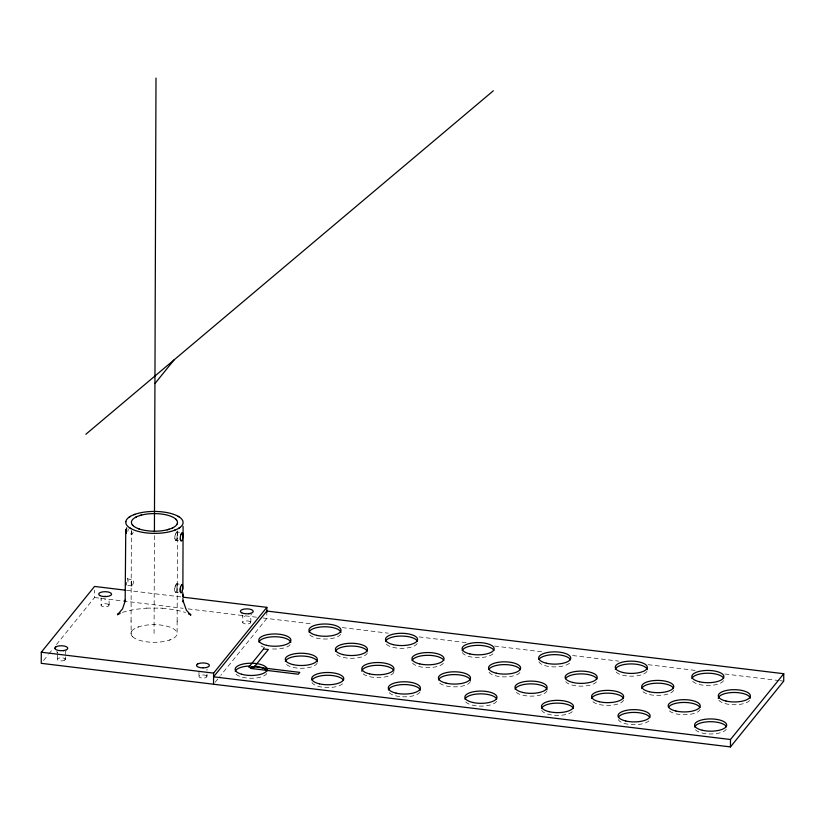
<?xml version="1.0" encoding="UTF-8"?>
<svg xmlns="http://www.w3.org/2000/svg" width="825" height="825" viewBox="0 0 825 825"><rect width="100%" height="100%" fill="white"/><g stroke="black" fill="none" stroke-linecap="round" stroke-linejoin="round"><path stroke-width="0.62" stroke-dasharray="4.12 3.09" d="M132.598 636.632L131.856 635.786A23.193 8.879 0.2 0 1 131.185 634.487L131.062 620.854M131.02 633.621L131.02 633.198A22.914 8.766 0.2 0 1 131.557 631.527L131.814 631.115M131.361 534.889L131.381 528.505M132.557 636.642A23.069 8.828 0.2 0 0 153.223 642.304A23.069 8.828 0.2 0 0 174.859 637.333A23.183 8.869 0.2 0 0 176.303 635.848L176.56 635.446A22.914 8.766 0.2 0 0 177.097 633.775L176.932 632.486M177.138 621.008L177.097 633.775M57.307 654.431L57.307 659.453M65.319 656.855L65.299 659.237M65.319 654.38C65.433 651.606 64.732 652.606 66.423 650.533M56.471 644.542L94.514 597.548L94.535 590.143M101.104 599.105L101.124 597.96L101.093 605.364M109.086 605.148L109.117 599.063M131.062 621.277L131.361 534.456M154.058 633.487L154.409 535.549M177.138 621.431L177.437 534.61M177.437 535.033L177.468 528.65M198.98 671.612L198.98 676.624M206.982 674.035L206.972 676.417M242.777 616.285L242.797 615.141L242.767 622.545M266.836 611.047L266.815 618.451L220.811 675.252M57.317 653.091L56.832 651.389M57.317 653.194L57.327 652.039M250.759 622.328C251.398 618.492 249.48 615.347 251.883 613.625M65.309 658.185L64.845 660.062M109.096 604.096L108.642 605.983A4.012 1.537 0.2 0 1 103.909 606.715A4.012 1.537 0.2 0 1 101.104 605.065L101.537 604.529A4.012 1.537 0.2 0 1 106.27 603.797A4.012 1.537 0.2 0 1 109.065 605.447M206.982 675.366L206.518 677.243A4.012 1.537 0.2 0 1 201.785 677.985A4.012 1.537 0.2 0 1 198.99 676.335L199.423 675.799A4.012 1.537 0.2 0 1 204.157 675.056A4.012 1.537 0.2 0 1 206.951 676.717M177.282 535.394L177.292 533.878M177.107 587.235L177.107 585.709M128.184 529.011L128.164 529.629A3.31 1.114 -80.6 0 1 127.813 531.517M174.673 588.72L174.663 590.246A4.208 1.619 -81.2 0 0 175.055 591.649A4.238 1.475 -85.9 0 0 175.292 591.999M133.186 532.166L132.784 533.208A3.279 0.712 -75.5 0 1 132.041 534.126L128.05 533.641M132.608 585.049L133.176 583.399A3.29 1.248 -79.9 0 0 133.423 581.491A3.29 1.238 -80.5 0 0 133.176 580.016L127.256 578.748A3.29 1.021 -89.1 0 0 126.854 578.975M43.529 660.516L48.098 654.875M48.861 653.936L52.666 649.234M215.17 682.234L220.007 676.252M137.858 627.165L138.693 626.866M169.414 640.107L170.259 639.808M122.368 612.346L134.032 609.489L146.84 608.107M146.602 608.118L160.689 608.118M104.651 599.373L105.425 599.383M160.483 608.107L162.432 608.221M162.174 608.211L175.158 609.788L185.563 612.449M175.88 540.354L178.437 540.664M175.292 592.03A4.208 1.423 -88.4 0 0 175.694 592.195L178.252 592.505M179.407 532.311L176.859 532.001M176.674 583.832L179.221 584.141M127.865 585.482L131.856 585.967A3.279 0.712 -75.5 0 0 132.608 585.038M126.545 590.329L180.696 596.887M94.514 597.548L183.119 608.293M188.048 608.891L256.967 617.255M263.123 617.997L312.871 624.03M342.303 627.598L388.369 633.188M419.069 636.91L466.414 642.654M494.557 646.068L541.901 651.812M572.612 655.535L618.667 661.114M648.099 664.682L695.444 670.426M724.866 673.994L778.604 680.512M779.883 680.666L783.719 681.13M244.282 616.223L244.932 616.388M127.256 578.748L127.638 579.026A3.31 1.145 -81.7 0 1 127.988 580.264M132.041 534.126L131.732 533.558A3.29 0.516 -85.8 0 1 131.701 530.805M131.856 585.967L131.546 585.399M174.848 538.405L174.848 536.889A4.208 1.557 -78.9 0 1 175.251 534.868A4.238 1.227 -77.7 0 1 175.488 534.105M127.988 580.274L127.978 581.46A3.31 1.114 -80.6 0 1 127.916 582.11M206.993 669.013L207.003 670.333M175.9 533.177A4.156 0.846 -73.9 0 1 176.756 532.022A4.208 0.856 -78 0 1 176.993 532.146A4.238 0.835 -79.8 0 1 177.138 532.29M175.519 534.239A4.208 0.969 -75.4 0 1 175.911 533.311M175.467 540.2A4.208 1.423 -88.4 0 0 176.014 540.323A4.156 1.382 87.6 0 0 176.406 540.055M176.746 539.467A4.156 1.382 87.2 0 1 176.416 540.076M175.477 540.127A4.238 1.454 -86.5 0 1 175.24 539.787M175.282 539.663A4.208 1.547 -83.1 0 1 174.941 538.271M175.725 584.987A4.156 0.846 -74 0 1 176.56 583.852A4.208 0.866 -77 0 1 176.828 583.914A4.238 0.835 -79.8 0 1 176.952 584.131M175.343 586.08A4.208 0.969 -75.4 0 1 175.725 585.152M175.055 586.688A4.238 1.227 -77.7 0 1 175.302 585.936M175.694 592.195A4.156 1.382 87.6 0 0 176.23 591.896A4.156 1.382 87.2 0 0 176.56 591.308A4.208 1.258 89.7 0 0 176.808 590.391A4.238 1.103 -88.6 0 0 176.942 589.689M174.797 588.668A4.208 1.423 -78.6 0 1 175.178 586.822M131.763 631.115A23.069 8.828 0.2 0 1 155.667 624.68A23.069 8.828 0.2 0 1 176.932 632.476M131.557 585.368A3.29 0.516 -85.8 0 1 131.577 582.007L131.876 580.326A3.279 1.062 89.1 0 1 132.629 579.398M177.107 532.486A4.208 0.608 -85.5 0 1 177.22 534.074M177.138 535.538A4.208 0.578 -87 0 1 177.014 537.549M177.127 537.859A4.238 1.103 -88.6 0 1 177.004 538.591M176.942 538.436A4.208 1.196 -89.7 0 1 176.715 539.344M176.89 584.523A4.208 0.557 -86.1 0 1 176.973 586.111M176.963 587.379A4.208 0.588 -87 0 1 176.828 589.39M64.845 660.062A4.012 1.537 0.2 0 1 60.112 660.804A4.012 1.537 0.2 0 1 57.317 659.154L57.75 658.618A4.012 1.537 0.2 0 1 62.483 657.876A4.012 1.537 0.2 0 1 65.278 659.536M726.32 729.166A16.036 6.136 0.2 0 1 709.583 733.961A16.036 6.136 0.2 0 1 694.66 728.258M700.105 709.335A16.036 6.136 0.2 0 1 684.667 714.708A16.036 6.136 0.2 0 1 668.405 709.613M723.535 680.666A16.036 6.136 0.2 0 1 706.798 685.462A16.036 6.136 0.2 0 1 691.876 679.769M749.626 700.456A16.036 6.136 0.2 0 1 734.147 704.736A16.036 6.136 0.2 0 1 718.905 700.25M596.465 681.883A16.036 6.136 0.2 0 1 580.986 686.163A16.036 6.136 0.2 0 1 565.744 681.677M673.654 690.082A16.036 6.136 0.2 0 1 659.031 695.434A16.036 6.136 0.2 0 1 642.324 690.958M646.955 671.375A16.036 6.136 0.2 0 1 630.217 676.17A16.036 6.136 0.2 0 1 615.295 670.477M569.528 663.145A16.036 6.136 0.2 0 1 552.998 666.868A16.036 6.136 0.2 0 1 538.921 661.805M546.944 690.762A16.036 6.136 0.2 0 1 531.517 696.135A16.036 6.136 0.2 0 1 515.243 691.041M623.525 700.054A16.036 6.136 0.2 0 1 609.727 705.375A16.036 6.136 0.2 0 1 592.732 701.539M648.893 720.926A16.036 6.136 0.2 0 1 632.363 724.649A16.036 6.136 0.2 0 1 618.286 719.586M496.578 701.302A16.036 6.136 0.2 0 1 479.841 706.097A16.036 6.136 0.2 0 1 464.918 700.404M572.313 711.645A16.036 6.136 0.2 0 1 555.782 715.357A16.036 6.136 0.2 0 1 541.705 710.304M290.153 644.738A16.036 6.136 0.2 0 1 270.105 648.728M264.794 647.635A16.036 6.136 0.2 0 1 259.421 644.531M367.331 652.936A16.036 6.136 0.2 0 1 352.718 658.288A16.036 6.136 0.2 0 1 336.002 653.812M443.314 663.31A16.036 6.136 0.2 0 1 427.824 667.59A16.036 6.136 0.2 0 1 412.582 663.104M519.884 672.602A16.036 6.136 0.2 0 1 502.796 676.83A16.036 6.136 0.2 0 1 488.586 671.168M492.948 653.854A16.036 6.136 0.2 0 1 476.417 657.577A16.036 6.136 0.2 0 1 462.34 652.513M417.223 643.521A16.036 6.136 0.2 0 1 400.476 648.316A16.036 6.136 0.2 0 1 385.553 642.623M340.642 634.229A16.036 6.136 0.2 0 1 323.895 639.024A16.036 6.136 0.2 0 1 308.973 633.332M317.213 662.908A16.036 6.136 0.2 0 1 303.414 668.229A16.036 6.136 0.2 0 1 286.419 664.383M393.793 672.189A16.036 6.136 0.2 0 1 378.355 677.562A16.036 6.136 0.2 0 1 362.093 672.468M470.374 681.481A16.036 6.136 0.2 0 1 454.936 686.854A16.036 6.136 0.2 0 1 438.673 681.749M419.997 692.02A16.036 6.136 0.2 0 1 404.064 696.826A16.036 6.136 0.2 0 1 388.544 691.732M342.571 683.781A16.036 6.136 0.2 0 1 326.04 687.503A16.036 6.136 0.2 0 1 311.963 682.44M266.846 673.437A16.036 6.136 0.2 0 1 250.903 678.253A16.036 6.136 0.2 0 1 235.383 673.148M250.769 621.184L250.315 623.164A4.012 1.537 0.2 0 1 245.572 623.896A4.012 1.537 0.2 0 1 242.777 622.246L243.21 621.71A4.012 1.537 0.2 0 1 247.943 620.977A4.012 1.537 0.2 0 1 250.738 622.627L250.769 621.184"/><path stroke-width="1.24" d="M125.317 590.174L94.545 586.441L41.291 652.224L41.25 663.331L730.465 746.914L783.719 681.13L783.75 673.726L266.836 611.047L213.582 676.82L730.486 739.509L783.75 673.726M125.761 529.619L125.163 601.26L125.369 599.734M154.419 531.682L155.997 78.086M182.841 596.506L182.851 594.67L182.841 596.774M182.851 594.804L182.851 592.814M182.872 589.246L183.088 526.298M213.551 684.224L213.593 673.118L266.857 607.344L183.16 597.187M266.836 612.274L266.857 607.344M730.465 746.914L730.486 739.509M126.07 582.636L126.06 583.832A3.31 0.66 -84.1 0 0 126.153 584.77M125.214 600.878L122.574 608.788L117.49 614.708L120.264 613.15M126.689 527.835L126.442 528.897A3.31 0.701 -85.5 0 0 126.235 530.805L126.246 531.991A3.31 0.66 -84.1 0 0 126.421 533.228M154.935 383.553L174.137 359.834M85.852 434.259L493.34 90.781M129.03 517.265L130.391 516.368M179.86 527.546L178.499 528.443M135.785 517.172L136.476 516.832M172.415 527.979L173.106 527.639M133.887 514.707L134.908 514.326M173.982 530.485L175.003 530.104M139.745 515.573L141.642 515.037M169.146 529.238L167.248 529.774M104.806 596.32L105.579 596.331M202.692 667.59L203.466 667.6M41.291 652.224L213.593 673.118M248.645 613.676L249.294 613.841M63.185 650.585L63.834 650.75M138.291 528.65L139.136 528.949M188.678 613.697L190.946 614.945L188.966 613.769L190.544 614.8L186.388 610.201L183.088 600.868L183.367 602.394M178.128 516.295L178.922 516.77M129.968 528.041L130.762 528.505M175.828 519.183L176.602 520.039M133.062 525.628L132.289 524.772M183.15 601.25L182.872 598.507M55.863 646.862A6.476 2.475 0.2 0 1 66.413 646.738A6.476 2.475 0.2 0 1 63.298 650.595A6.476 2.475 0.2 0 1 54.811 648.161M54.924 648.161A6.476 2.475 0.2 0 1 55.976 646.872M197.536 664.042A6.476 2.475 0.2 0 1 208.086 663.919A6.476 2.475 0.2 0 1 204.971 667.765A6.476 2.475 0.2 0 1 196.484 665.342M196.597 665.342A6.476 2.475 0.2 0 1 197.649 664.053M182.243 590.648A4.208 1.217 -88.7 0 1 181.912 591.896L181.82 592.185A4.166 1.351 89 0 1 181.335 592.783L181.201 592.835A4.208 1.351 -88.9 0 1 180.685 592.597A4.228 1.403 -85.6 0 1 180.479 592.226A4.208 1.516 -81.8 0 1 180.18 591.164M182.48 589.576A4.228 1.093 -87.5 0 1 182.304 590.793M182.273 584.708A4.208 0.918 -78.5 0 0 181.954 584.482L181.851 584.554A4.166 0.897 -75.4 0 0 181.366 585.142L181.232 585.389A4.208 1.042 -77.4 0 0 180.83 586.266A4.228 1.258 -79 0 0 180.469 587.369M182.294 584.605A4.228 0.887 -80.6 0 1 182.469 585.08M182.572 587.854A4.208 0.794 -86.2 0 1 182.459 589.576M182.459 585.111A4.208 0.753 -84.5 0 1 182.572 586.276M182.531 586.389A4.166 0.578 -86.4 0 1 182.531 587.895M182.748 536.013A4.208 0.794 -86.2 0 1 182.634 537.735A4.228 1.093 -87.5 0 1 182.49 538.962A4.208 1.268 -89.4 0 1 182.119 540.169L182.005 540.344A4.166 1.351 89 0 1 181.521 540.942L181.387 540.994A4.208 1.351 -88.9 0 1 180.995 540.88A4.228 1.454 -83.9 0 1 180.613 540.54M182.696 534.218A4.166 0.578 -86.4 0 1 182.707 536.064M182.459 532.878A4.208 0.918 -78.5 0 0 182.139 532.651L182.026 532.723A4.166 0.897 -75.4 0 0 181.541 533.311L181.407 533.558A4.208 1.042 -77.4 0 0 181.005 534.425M182.48 532.775A4.228 0.887 -80.6 0 1 182.655 533.249A4.208 0.753 -84.5 0 1 182.737 534.095M180.139 591.236A4.166 1.65 -79.5 0 1 180.149 588.978M180.139 588.978A4.208 1.526 -79.8 0 1 180.469 587.359M180.654 540.406A4.208 1.516 -81.8 0 1 180.324 539.003M180.273 539.065A4.166 1.66 -79.4 0 1 180.324 537.137A4.208 1.526 -79.8 0 1 180.644 535.528A4.228 1.32 -79.3 0 1 180.984 534.342M177.179 523.906A23.028 8.807 0.2 0 0 161.267 514.006A23.028 8.807 0.2 0 0 133.588 518.626A22.842 8.745 0.2 0 0 131.711 520.905A23.028 8.807 0.2 0 0 147.665 530.805A23.028 8.807 0.2 0 0 175.333 526.185A22.842 8.745 0.2 0 0 177.179 523.906M694.722 727.072A16.036 6.136 0.2 0 1 710.15 721.7A16.036 6.136 0.2 0 1 726.423 726.804M668.508 707.252A16.036 6.136 0.2 0 1 684.441 702.446A16.036 6.136 0.2 0 1 699.961 707.541M691.938 678.583A16.036 6.136 0.2 0 1 707.376 673.21A16.036 6.136 0.2 0 1 723.638 678.305M718.286 698.424A16.036 6.136 0.2 0 1 733.858 692.474A16.036 6.136 0.2 0 1 750.296 698.177M565.476 678.707A16.036 6.136 0.2 0 1 581.408 673.891A16.036 6.136 0.2 0 1 596.929 678.996M641.809 688.555A16.036 6.136 0.2 0 1 657.247 683.183A16.036 6.136 0.2 0 1 673.509 688.277M615.357 669.292A16.036 6.136 0.2 0 1 631.599 663.919A16.036 6.136 0.2 0 1 647.264 669.632M539.014 659.443A16.036 6.136 0.2 0 1 554.957 654.637A16.036 6.136 0.2 0 1 570.477 659.732M515.109 689.246A16.036 6.136 0.2 0 1 531.341 683.873A16.036 6.136 0.2 0 1 547.006 689.576M591.68 698.528A16.036 6.136 0.2 0 1 607.118 693.155A16.036 6.136 0.2 0 1 623.391 698.259M618.379 717.224A16.036 6.136 0.2 0 1 634.322 712.418A16.036 6.136 0.2 0 1 649.842 717.513M464.98 699.218A16.036 6.136 0.2 0 1 480.418 693.846A16.036 6.136 0.2 0 1 496.681 698.94M541.561 708.5A16.036 6.136 0.2 0 1 556.999 703.127A16.036 6.136 0.2 0 1 573.262 708.232M258.916 642.118A16.036 6.136 0.2 0 1 275.148 636.745A16.036 6.136 0.2 0 1 290.823 642.458M335.497 651.41A16.036 6.136 0.2 0 1 350.924 646.037A16.036 6.136 0.2 0 1 367.197 651.131M412.067 660.691A16.036 6.136 0.2 0 1 427.505 655.318A16.036 6.136 0.2 0 1 443.767 660.423M488.895 669.415A16.036 6.136 0.2 0 1 504.828 664.61A16.036 6.136 0.2 0 1 520.348 669.704M462.196 650.719A16.036 6.136 0.2 0 1 477.634 645.346A16.036 6.136 0.2 0 1 493.897 650.451M385.615 641.438A16.036 6.136 0.2 0 1 401.053 636.065A16.036 6.136 0.2 0 1 417.316 641.159M309.035 632.146A16.036 6.136 0.2 0 1 325.277 626.773A16.036 6.136 0.2 0 1 340.942 632.486M285.368 661.382A16.036 6.136 0.2 0 1 301.61 656.009A16.036 6.136 0.2 0 1 317.274 661.722M361.845 671.251A16.036 6.136 0.2 0 1 377.417 665.301A16.036 6.136 0.2 0 1 393.855 671.003M438.529 679.955A16.036 6.136 0.2 0 1 454.761 674.582A16.036 6.136 0.2 0 1 470.436 680.295M388.4 689.927A16.036 6.136 0.2 0 1 404.642 684.554A16.036 6.136 0.2 0 1 420.307 690.267M312.067 680.078A16.036 6.136 0.2 0 1 327.999 675.273A16.036 6.136 0.2 0 1 343.52 680.367M235.238 671.354A16.036 6.136 0.2 0 1 249.923 666.002M254.502 666.126A16.036 6.136 0.2 0 1 266.939 671.086M125.843 521.668L125.905 523.308A28.658 10.973 0.2 0 0 154.883 533.373A28.658 10.973 0.2 0 0 183.047 523.143L182.985 521.503A28.658 10.973 0.2 0 0 153.997 511.438A28.658 10.973 0.2 0 0 125.823 521.668M263.577 648.924L248.789 667.198L253.574 667.776L268.362 649.512L263.577 648.924M251.924 666.579L250.439 668.405L298.299 674.211L299.784 672.375L251.924 666.579M118.687 613.79L117.583 614.573L118.687 613.903M100.042 595.629A6.414 2.454 0.2 0 0 110.509 595.506A6.476 2.475 0.2 0 0 111.54 594.217A6.414 2.454 0.2 0 0 103.135 591.803A6.414 2.454 0.2 0 0 100.042 595.629M241.715 612.81A6.414 2.454 0.2 0 0 252.172 612.686A6.476 2.475 0.2 0 0 253.213 611.397A6.414 2.454 0.2 0 0 244.798 608.984A6.414 2.454 0.2 0 0 241.715 612.81M702.343 730.28A16.036 6.136 0.2 0 0 726.681 725.237A16.036 6.136 0.2 0 0 702.931 719.658A16.036 6.136 0.2 0 0 702.343 730.28M675.892 711.026A16.036 6.136 0.2 0 0 700.219 705.973A16.036 6.136 0.2 0 0 676.469 700.404A16.036 6.136 0.2 0 0 675.892 711.026M699.559 681.79A16.036 6.136 0.2 0 0 723.896 676.737A16.036 6.136 0.2 0 0 700.147 671.168A16.036 6.136 0.2 0 0 699.559 681.79M726.01 701.044A16.036 6.136 0.2 0 0 750.348 696.001A16.036 6.136 0.2 0 0 726.598 690.422A16.036 6.136 0.2 0 0 726.01 701.044M572.859 682.471A16.036 6.136 0.2 0 0 597.187 677.428A16.036 6.136 0.2 0 0 573.437 671.849A16.036 6.136 0.2 0 0 572.859 682.471M649.44 691.762A16.036 6.136 0.2 0 0 673.767 686.72A16.036 6.136 0.2 0 0 650.018 681.141A16.036 6.136 0.2 0 0 649.44 691.762M622.978 672.499A16.036 6.136 0.2 0 0 647.316 667.456A16.036 6.136 0.2 0 0 623.566 661.877A16.036 6.136 0.2 0 0 622.978 672.499M546.398 663.217A16.036 6.136 0.2 0 0 570.735 658.164A16.036 6.136 0.2 0 0 546.985 652.596A16.036 6.136 0.2 0 0 546.398 663.217M522.73 692.453A16.036 6.136 0.2 0 0 547.068 687.4A16.036 6.136 0.2 0 0 523.318 681.832A16.036 6.136 0.2 0 0 522.73 692.453M599.311 701.735A16.036 6.136 0.2 0 0 623.648 696.692A16.036 6.136 0.2 0 0 599.899 691.113A16.036 6.136 0.2 0 0 599.311 701.735M625.762 720.998A16.036 6.136 0.2 0 0 650.1 715.956A16.036 6.136 0.2 0 0 626.35 710.377A16.036 6.136 0.2 0 0 625.762 720.998M472.601 702.426A16.036 6.136 0.2 0 0 496.939 697.383A16.036 6.136 0.2 0 0 473.189 691.804A16.036 6.136 0.2 0 0 472.601 702.426M549.182 711.707A16.036 6.136 0.2 0 0 573.519 706.664A16.036 6.136 0.2 0 0 549.77 701.085A16.036 6.136 0.2 0 0 549.182 711.707M266.537 645.325A16.036 6.136 0.2 0 0 290.874 640.283A16.036 6.136 0.2 0 0 267.125 634.703A16.036 6.136 0.2 0 0 266.537 645.325M343.118 654.617A16.036 6.136 0.2 0 0 367.455 649.574A16.036 6.136 0.2 0 0 343.705 643.995A16.036 6.136 0.2 0 0 343.118 654.617M419.698 663.898A16.036 6.136 0.2 0 0 444.025 658.855A16.036 6.136 0.2 0 0 420.286 653.276A16.036 6.136 0.2 0 0 419.698 663.898M496.279 673.19A16.036 6.136 0.2 0 0 520.606 668.147A16.036 6.136 0.2 0 0 496.856 662.568A16.036 6.136 0.2 0 0 496.279 673.19M469.827 653.926A16.036 6.136 0.2 0 0 494.154 648.883A16.036 6.136 0.2 0 0 470.405 643.304A16.036 6.136 0.2 0 0 469.827 653.926M393.247 644.645A16.036 6.136 0.2 0 0 417.574 639.592A16.036 6.136 0.2 0 0 393.824 634.023A16.036 6.136 0.2 0 0 393.247 644.645M316.666 635.353A16.036 6.136 0.2 0 0 340.993 630.31A16.036 6.136 0.2 0 0 317.243 624.731A16.036 6.136 0.2 0 0 316.666 635.353M292.988 664.589A16.036 6.136 0.2 0 0 317.326 659.546A16.036 6.136 0.2 0 0 293.576 653.967A16.036 6.136 0.2 0 0 292.988 664.589M369.569 673.881A16.036 6.136 0.2 0 0 393.907 668.827A16.036 6.136 0.2 0 0 370.157 663.259A16.036 6.136 0.2 0 0 369.569 673.881M446.15 683.162A16.036 6.136 0.2 0 0 470.487 678.119A16.036 6.136 0.2 0 0 446.738 672.54A16.036 6.136 0.2 0 0 446.15 683.162M396.031 693.134A16.036 6.136 0.2 0 0 420.358 688.091A16.036 6.136 0.2 0 0 396.608 682.512A16.036 6.136 0.2 0 0 396.031 693.134M319.45 683.853A16.036 6.136 0.2 0 0 343.778 678.8A16.036 6.136 0.2 0 0 320.028 673.231A16.036 6.136 0.2 0 0 319.45 683.853M241.591 674.231A16.036 6.136 0.2 0 0 267.094 670.106A16.036 6.136 0.2 0 0 244.829 663.692A16.036 6.136 0.2 0 0 241.591 674.231"/></g></svg>
